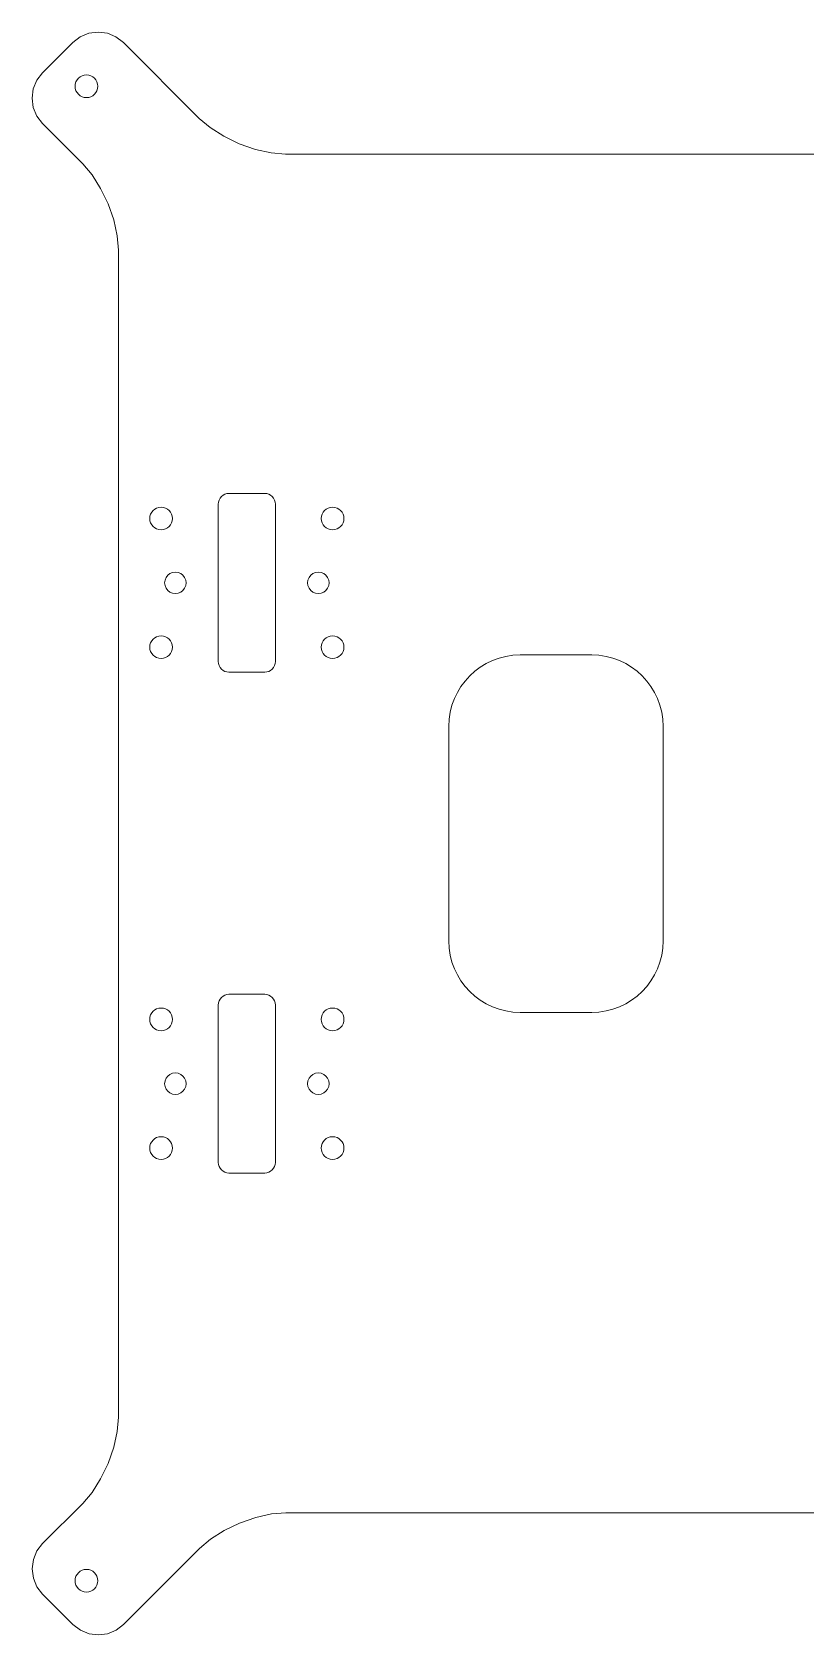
# Model space of a CAD drawing. Header units: millimetres. Extents: x -112 to 112, y -112 to 112.
# Drawn here: x -112.1 to -3.8, y -112.1 to 112.1 of the extents above; entities that cross this region are included whole.
import ezdxf

# ---------------------------------------------------------------- set-up
doc = ezdxf.new("R2010")
doc.units = ezdxf.units.MM
doc.header["$MEASUREMENT"] = 0

msp = doc.modelspace()

# ---------------------------------------------------------------- linework, layer by layer
at = {"lineweight": 9}
for points in [[(-102.8535, 112.0858), (-102.8535, 112.0858), (-104.1476, 111.9154), (-104.1476, 111.9154)], [(-102.8535, 112.0858), (-102.8535, 112.0858), (-101.5594, 111.9154), (-101.5594, 111.9154)], [(-106.3891, 110.6213), (-106.3891, 110.6213), (-110.6317, 106.3787), (-110.6317, 106.3787)], [(-105.3535, 111.4159), (-105.3535, 111.4159), (-106.3891, 110.6213), (-106.3891, 110.6213)], [(-105.3535, 111.4159), (-105.3535, 111.4159), (-104.1476, 111.9154), (-104.1476, 111.9154)], [(-101.5594, 111.9154), (-101.5594, 111.9154), (-100.3535, 111.4159), (-100.3535, 111.4159)], [(-100.3535, 111.4159), (-100.3535, 111.4159), (-99.318, 110.6213), (-99.318, 110.6213)], [(-99.318, 110.6213), (-99.318, 110.6213), (-88.707, 100.0104), (-88.707, 100.0104)], [(-110.6317, 106.3787), (-110.6317, 106.3787), (-111.4263, 105.3431), (-111.4263, 105.3431)], [(-111.9258, 104.1372), (-111.9258, 104.1372), (-112.0962, 102.8431), (-112.0962, 102.8431)], [(-111.4263, 105.3431), (-111.4263, 105.3431), (-111.9258, 104.1372), (-111.9258, 104.1372)], [(-112.0962, 102.8431), (-112.0962, 102.8431), (-111.9258, 101.549), (-111.9258, 101.549)], [(-111.9258, 101.549), (-111.9258, 101.549), (-111.4263, 100.3431), (-111.4263, 100.3431)], [(-111.4263, 100.3431), (-111.4263, 100.3431), (-110.6317, 99.3076), (-110.6317, 99.3076)], [(-110.6317, 99.3076), (-110.6317, 99.3076), (-105, 93.6759), (-105, 93.6759)], [(-87.172, 98.7163), (-87.172, 98.7163), (-88.707, 100.0104), (-88.707, 100.0104)], [(-85.2597, 97.5104), (-85.2597, 97.5104), (-87.172, 98.7163), (-87.172, 98.7163)], [(-85.2597, 97.5104), (-85.2597, 97.5104), (-83.1004, 96.4748), (-83.1004, 96.4748)], [(-80.8414, 95.6802), (-80.8414, 95.6802), (-83.1004, 96.4748), (-83.1004, 96.4748)], [(-78.6365, 95.1807), (-78.6365, 95.1807), (-80.8414, 95.6802), (-80.8414, 95.6802)], [(-78.6365, 95.1807), (-78.6365, 95.1807), (-76.636, 95.0104), (-76.636, 95.0104)], [(76.636, 95.0104), (76.636, 95.0104), (-76.636, 95.0104), (-76.636, 95.0104)], [(-105, 93.6759), (-105, 93.6759), (-103.7059, 92.1409), (-103.7059, 92.1409)], [(-103.7059, 92.1409), (-103.7059, 92.1409), (-102.5, 90.2286), (-102.5, 90.2286)], [(-102.5, 90.2286), (-102.5, 90.2286), (-101.4645, 88.0693), (-101.4645, 88.0693)], [(-101.4645, 88.0693), (-101.4645, 88.0693), (-100.6699, 85.8102), (-100.6699, 85.8102)], [(-100.6699, 85.8102), (-100.6699, 85.8102), (-100.1704, 83.6053), (-100.1704, 83.6053)], [(-100.1704, 83.6053), (-100.1704, 83.6053), (-100, 81.6048), (-100, 81.6048)], [(-100, -81.6256), (-100, -81.6256), (-100, 81.6048), (-100, 81.6048)], [(-85.7943, 46.8927), (-85.7943, 46.8927), (-85.6078, 47.12), (-85.6078, 47.12)], [(-85.6078, 47.12), (-85.6078, 47.12), (-85.3804, 47.3066), (-85.3804, 47.3066)], [(-85.3804, 47.3066), (-85.3804, 47.3066), (-85.1211, 47.4452), (-85.1211, 47.4452)], [(-85.1211, 47.4452), (-85.1211, 47.4452), (-84.8397, 47.5306), (-84.8397, 47.5306)], [(-84.8397, 47.5306), (-84.8397, 47.5306), (-84.5471, 47.5594), (-84.5471, 47.5594)], [(-84.5471, 47.5594), (-84.5471, 47.5594), (-79.5471, 47.5594), (-79.5471, 47.5594)], [(-79.5471, 47.5594), (-79.5471, 47.5594), (-79.2545, 47.5306), (-79.2545, 47.5306)], [(-79.2545, 47.5306), (-79.2545, 47.5306), (-78.9731, 47.4452), (-78.9731, 47.4452)], [(-78.9731, 47.4452), (-78.9731, 47.4452), (-78.7137, 47.3066), (-78.7137, 47.3066)], [(-78.7137, 47.3066), (-78.7137, 47.3066), (-78.4864, 47.12), (-78.4864, 47.12)], [(-78.4864, 47.12), (-78.4864, 47.12), (-78.2999, 46.8927), (-78.2999, 46.8927)], [(-86.0471, 46.0594), (-86.0471, 46.0594), (-86.0183, 46.352), (-86.0183, 46.352)], [(-86.0471, 24.0594), (-86.0471, 24.0594), (-86.0471, 46.0594), (-86.0471, 46.0594)], [(-86.0183, 46.352), (-86.0183, 46.352), (-85.9329, 46.6334), (-85.9329, 46.6334)], [(-85.9329, 46.6334), (-85.9329, 46.6334), (-85.7943, 46.8927), (-85.7943, 46.8927)], [(-78.2999, 46.8927), (-78.2999, 46.8927), (-78.1613, 46.6334), (-78.1613, 46.6334)], [(-78.1613, 46.6334), (-78.1613, 46.6334), (-78.0759, 46.352), (-78.0759, 46.352)], [(-78.0759, 46.352), (-78.0759, 46.352), (-78.0471, 46.0594), (-78.0471, 46.0594)], [(-78.0471, 46.0594), (-78.0471, 46.0594), (-78.0471, 24.0594), (-78.0471, 24.0594)], [(-93.3461, 35.8094), (-93.3461, 35.8094), (-93.1078, 36.12), (-93.1078, 36.12)], [(-93.1078, 36.12), (-93.1078, 36.12), (-92.7971, 36.3584), (-92.7971, 36.3584)], [(-92.7971, 36.3584), (-92.7971, 36.3584), (-92.4353, 36.5083), (-92.4353, 36.5083)], [(-92.4353, 36.5083), (-92.4353, 36.5083), (-92.0471, 36.5594), (-92.0471, 36.5594)], [(-92.0471, 36.5594), (-92.0471, 36.5594), (-91.6589, 36.5083), (-91.6589, 36.5083)], [(-91.6589, 36.5083), (-91.6589, 36.5083), (-91.2971, 36.3584), (-91.2971, 36.3584)], [(-91.2971, 36.3584), (-91.2971, 36.3584), (-90.9864, 36.12), (-90.9864, 36.12)], [(-90.9864, 36.12), (-90.9864, 36.12), (-90.7481, 35.8094), (-90.7481, 35.8094)], [(-73.3461, 35.8094), (-73.3461, 35.8094), (-73.1078, 36.12), (-73.1078, 36.12)], [(-73.1078, 36.12), (-73.1078, 36.12), (-72.7971, 36.3584), (-72.7971, 36.3584)], [(-72.7971, 36.3584), (-72.7971, 36.3584), (-72.4353, 36.5083), (-72.4353, 36.5083)], [(-72.4353, 36.5083), (-72.4353, 36.5083), (-72.0471, 36.5594), (-72.0471, 36.5594)], [(-72.0471, 36.5594), (-72.0471, 36.5594), (-71.6589, 36.5083), (-71.6589, 36.5083)], [(-71.6589, 36.5083), (-71.6589, 36.5083), (-71.2971, 36.3584), (-71.2971, 36.3584)], [(-71.2971, 36.3584), (-71.2971, 36.3584), (-70.9864, 36.12), (-70.9864, 36.12)], [(-70.9864, 36.12), (-70.9864, 36.12), (-70.7481, 35.8094), (-70.7481, 35.8094)], [(-93.5471, 35.0594), (-93.5471, 35.0594), (-93.496, 35.4476), (-93.496, 35.4476)], [(-93.496, 34.6712), (-93.496, 34.6712), (-93.5471, 35.0594), (-93.5471, 35.0594)], [(-93.496, 35.4476), (-93.496, 35.4476), (-93.3461, 35.8094), (-93.3461, 35.8094)], [(-93.3461, 34.3094), (-93.3461, 34.3094), (-93.496, 34.6712), (-93.496, 34.6712)], [(-93.1078, 33.9987), (-93.1078, 33.9987), (-93.3461, 34.3094), (-93.3461, 34.3094)], [(-92.7971, 33.7603), (-92.7971, 33.7603), (-93.1078, 33.9987), (-93.1078, 33.9987)], [(-92.4353, 33.6105), (-92.4353, 33.6105), (-92.7971, 33.7603), (-92.7971, 33.7603)], [(-91.2971, 33.7603), (-91.2971, 33.7603), (-91.6589, 33.6105), (-91.6589, 33.6105)], [(-90.9864, 33.9987), (-90.9864, 33.9987), (-91.2971, 33.7603), (-91.2971, 33.7603)], [(-90.7481, 34.3094), (-90.7481, 34.3094), (-90.9864, 33.9987), (-90.9864, 33.9987)], [(-90.7481, 35.8094), (-90.7481, 35.8094), (-90.5982, 35.4476), (-90.5982, 35.4476)], [(-90.5982, 34.6712), (-90.5982, 34.6712), (-90.7481, 34.3094), (-90.7481, 34.3094)], [(-90.5982, 35.4476), (-90.5982, 35.4476), (-90.5471, 35.0594), (-90.5471, 35.0594)], [(-90.5471, 35.0594), (-90.5471, 35.0594), (-90.5982, 34.6712), (-90.5982, 34.6712)], [(-73.5471, 35.0594), (-73.5471, 35.0594), (-73.496, 35.4476), (-73.496, 35.4476)], [(-73.496, 34.6712), (-73.496, 34.6712), (-73.5471, 35.0594), (-73.5471, 35.0594)], [(-73.496, 35.4476), (-73.496, 35.4476), (-73.3461, 35.8094), (-73.3461, 35.8094)], [(-73.3461, 34.3094), (-73.3461, 34.3094), (-73.496, 34.6712), (-73.496, 34.6712)], [(-73.1078, 33.9987), (-73.1078, 33.9987), (-73.3461, 34.3094), (-73.3461, 34.3094)], [(-72.7971, 33.7603), (-72.7971, 33.7603), (-73.1078, 33.9987), (-73.1078, 33.9987)], [(-72.4353, 33.6105), (-72.4353, 33.6105), (-72.7971, 33.7603), (-72.7971, 33.7603)], [(-71.2971, 33.7603), (-71.2971, 33.7603), (-71.6589, 33.6105), (-71.6589, 33.6105)], [(-70.9864, 33.9987), (-70.9864, 33.9987), (-71.2971, 33.7603), (-71.2971, 33.7603)], [(-70.7481, 34.3094), (-70.7481, 34.3094), (-70.9864, 33.9987), (-70.9864, 33.9987)], [(-70.7481, 35.8094), (-70.7481, 35.8094), (-70.5982, 35.4476), (-70.5982, 35.4476)], [(-70.5982, 34.6712), (-70.5982, 34.6712), (-70.7481, 34.3094), (-70.7481, 34.3094)], [(-70.5982, 35.4476), (-70.5982, 35.4476), (-70.5471, 35.0594), (-70.5471, 35.0594)], [(-70.5471, 35.0594), (-70.5471, 35.0594), (-70.5982, 34.6712), (-70.5982, 34.6712)], [(-92.0471, 33.5594), (-92.0471, 33.5594), (-92.4353, 33.6105), (-92.4353, 33.6105)], [(-91.6589, 33.6105), (-91.6589, 33.6105), (-92.0471, 33.5594), (-92.0471, 33.5594)], [(-72.0471, 33.5594), (-72.0471, 33.5594), (-72.4353, 33.6105), (-72.4353, 33.6105)], [(-71.6589, 33.6105), (-71.6589, 33.6105), (-72.0471, 33.5594), (-72.0471, 33.5594)], [(-86.0183, 23.7667), (-86.0183, 23.7667), (-86.0471, 24.0594), (-86.0471, 24.0594)], [(-85.9329, 23.4854), (-85.9329, 23.4854), (-86.0183, 23.7667), (-86.0183, 23.7667)], [(-85.7943, 23.226), (-85.7943, 23.226), (-85.9329, 23.4854), (-85.9329, 23.4854)], [(-85.6078, 22.9987), (-85.6078, 22.9987), (-85.7943, 23.226), (-85.7943, 23.226)], [(-85.3804, 22.8122), (-85.3804, 22.8122), (-85.6078, 22.9987), (-85.6078, 22.9987)], [(-85.1211, 22.6736), (-85.1211, 22.6736), (-85.3804, 22.8122), (-85.3804, 22.8122)], [(-84.8397, 22.5882), (-84.8397, 22.5882), (-85.1211, 22.6736), (-85.1211, 22.6736)], [(-84.5471, 22.5594), (-84.5471, 22.5594), (-84.8397, 22.5882), (-84.8397, 22.5882)], [(-79.5471, 22.5594), (-79.5471, 22.5594), (-84.5471, 22.5594), (-84.5471, 22.5594)], [(-79.2545, 22.5882), (-79.2545, 22.5882), (-79.5471, 22.5594), (-79.5471, 22.5594)], [(-78.9731, 22.6736), (-78.9731, 22.6736), (-79.2545, 22.5882), (-79.2545, 22.5882)], [(-78.7137, 22.8122), (-78.7137, 22.8122), (-78.9731, 22.6736), (-78.9731, 22.6736)], [(-78.4864, 22.9987), (-78.4864, 22.9987), (-78.7137, 22.8122), (-78.7137, 22.8122)], [(-78.2999, 23.226), (-78.2999, 23.226), (-78.4864, 22.9987), (-78.4864, 22.9987)], [(-78.1613, 23.4854), (-78.1613, 23.4854), (-78.2999, 23.226), (-78.2999, 23.226)], [(-78.0759, 23.7667), (-78.0759, 23.7667), (-78.1613, 23.4854), (-78.1613, 23.4854)], [(-78.0471, 24.0594), (-78.0471, 24.0594), (-78.0759, 23.7667), (-78.0759, 23.7667)], [(-86.0471, -23.9898), (-86.0471, -23.9898), (-86.0183, -23.6972), (-86.0183, -23.6972)], [(-86.0471, -45.9898), (-86.0471, -45.9898), (-86.0471, -23.9898), (-86.0471, -23.9898)], [(-86.0183, -23.6972), (-86.0183, -23.6972), (-85.9329, -23.4158), (-85.9329, -23.4158)], [(-85.9329, -23.4158), (-85.9329, -23.4158), (-85.7943, -23.1565), (-85.7943, -23.1565)], [(-85.7943, -23.1565), (-85.7943, -23.1565), (-85.6078, -22.9292), (-85.6078, -22.9292)], [(-85.6078, -22.9292), (-85.6078, -22.9292), (-85.3804, -22.7426), (-85.3804, -22.7426)], [(-85.3804, -22.7426), (-85.3804, -22.7426), (-85.1211, -22.604), (-85.1211, -22.604)], [(-85.1211, -22.604), (-85.1211, -22.604), (-84.8397, -22.5186), (-84.8397, -22.5186)], [(-84.8397, -22.5186), (-84.8397, -22.5186), (-84.5471, -22.4898), (-84.5471, -22.4898)], [(-84.5471, -22.4898), (-84.5471, -22.4898), (-79.5471, -22.4898), (-79.5471, -22.4898)], [(-79.5471, -22.4898), (-79.5471, -22.4898), (-79.2545, -22.5186), (-79.2545, -22.5186)], [(-79.2545, -22.5186), (-79.2545, -22.5186), (-78.9731, -22.604), (-78.9731, -22.604)], [(-78.9731, -22.604), (-78.9731, -22.604), (-78.7137, -22.7426), (-78.7137, -22.7426)], [(-78.7137, -22.7426), (-78.7137, -22.7426), (-78.4864, -22.9292), (-78.4864, -22.9292)], [(-78.4864, -22.9292), (-78.4864, -22.9292), (-78.2999, -23.1565), (-78.2999, -23.1565)], [(-78.2999, -23.1565), (-78.2999, -23.1565), (-78.1613, -23.4158), (-78.1613, -23.4158)], [(-78.1613, -23.4158), (-78.1613, -23.4158), (-78.0759, -23.6972), (-78.0759, -23.6972)], [(-78.0759, -23.6972), (-78.0759, -23.6972), (-78.0471, -23.9898), (-78.0471, -23.9898)], [(-78.0471, -23.9898), (-78.0471, -23.9898), (-78.0471, -45.9898), (-78.0471, -45.9898)], [(-92.7971, -33.6908), (-92.7971, -33.6908), (-92.4353, -33.5409), (-92.4353, -33.5409)], [(-92.4353, -33.5409), (-92.4353, -33.5409), (-92.0471, -33.4898), (-92.0471, -33.4898)], [(-92.0471, -33.4898), (-92.0471, -33.4898), (-91.6589, -33.5409), (-91.6589, -33.5409)], [(-91.6589, -33.5409), (-91.6589, -33.5409), (-91.2971, -33.6908), (-91.2971, -33.6908)], [(-72.7971, -33.6908), (-72.7971, -33.6908), (-72.4353, -33.5409), (-72.4353, -33.5409)], [(-72.4353, -33.5409), (-72.4353, -33.5409), (-72.0471, -33.4898), (-72.0471, -33.4898)], [(-72.0471, -33.4898), (-72.0471, -33.4898), (-71.6589, -33.5409), (-71.6589, -33.5409)], [(-71.6589, -33.5409), (-71.6589, -33.5409), (-71.2971, -33.6908), (-71.2971, -33.6908)], [(-93.5471, -34.9898), (-93.5471, -34.9898), (-93.496, -34.6016), (-93.496, -34.6016)], [(-93.496, -35.378), (-93.496, -35.378), (-93.5471, -34.9898), (-93.5471, -34.9898)], [(-93.496, -34.6016), (-93.496, -34.6016), (-93.3461, -34.2398), (-93.3461, -34.2398)], [(-93.3461, -35.7398), (-93.3461, -35.7398), (-93.496, -35.378), (-93.496, -35.378)], [(-93.3461, -34.2398), (-93.3461, -34.2398), (-93.1078, -33.9292), (-93.1078, -33.9292)], [(-93.1078, -36.0505), (-93.1078, -36.0505), (-93.3461, -35.7398), (-93.3461, -35.7398)], [(-93.1078, -33.9292), (-93.1078, -33.9292), (-92.7971, -33.6908), (-92.7971, -33.6908)], [(-91.2971, -33.6908), (-91.2971, -33.6908), (-90.9864, -33.9292), (-90.9864, -33.9292)], [(-90.9864, -33.9292), (-90.9864, -33.9292), (-90.7481, -34.2398), (-90.7481, -34.2398)], [(-90.7481, -35.7398), (-90.7481, -35.7398), (-90.9864, -36.0505), (-90.9864, -36.0505)], [(-90.7481, -34.2398), (-90.7481, -34.2398), (-90.5982, -34.6016), (-90.5982, -34.6016)], [(-90.5982, -35.378), (-90.5982, -35.378), (-90.7481, -35.7398), (-90.7481, -35.7398)], [(-90.5982, -34.6016), (-90.5982, -34.6016), (-90.5471, -34.9898), (-90.5471, -34.9898)], [(-90.5471, -34.9898), (-90.5471, -34.9898), (-90.5982, -35.378), (-90.5982, -35.378)], [(-73.5471, -34.9898), (-73.5471, -34.9898), (-73.496, -34.6016), (-73.496, -34.6016)], [(-73.496, -35.378), (-73.496, -35.378), (-73.5471, -34.9898), (-73.5471, -34.9898)], [(-73.496, -34.6016), (-73.496, -34.6016), (-73.3461, -34.2398), (-73.3461, -34.2398)], [(-73.3461, -35.7398), (-73.3461, -35.7398), (-73.496, -35.378), (-73.496, -35.378)], [(-73.3461, -34.2398), (-73.3461, -34.2398), (-73.1078, -33.9292), (-73.1078, -33.9292)], [(-73.1078, -36.0505), (-73.1078, -36.0505), (-73.3461, -35.7398), (-73.3461, -35.7398)], [(-73.1078, -33.9292), (-73.1078, -33.9292), (-72.7971, -33.6908), (-72.7971, -33.6908)], [(-71.2971, -33.6908), (-71.2971, -33.6908), (-70.9864, -33.9292), (-70.9864, -33.9292)], [(-70.9864, -33.9292), (-70.9864, -33.9292), (-70.7481, -34.2398), (-70.7481, -34.2398)], [(-70.7481, -35.7398), (-70.7481, -35.7398), (-70.9864, -36.0505), (-70.9864, -36.0505)], [(-70.7481, -34.2398), (-70.7481, -34.2398), (-70.5982, -34.6016), (-70.5982, -34.6016)], [(-70.5982, -35.378), (-70.5982, -35.378), (-70.7481, -35.7398), (-70.7481, -35.7398)], [(-70.5982, -34.6016), (-70.5982, -34.6016), (-70.5471, -34.9898), (-70.5471, -34.9898)], [(-70.5471, -34.9898), (-70.5471, -34.9898), (-70.5982, -35.378), (-70.5982, -35.378)], [(-92.7971, -36.2889), (-92.7971, -36.2889), (-93.1078, -36.0505), (-93.1078, -36.0505)], [(-92.4353, -36.4387), (-92.4353, -36.4387), (-92.7971, -36.2889), (-92.7971, -36.2889)], [(-92.0471, -36.4898), (-92.0471, -36.4898), (-92.4353, -36.4387), (-92.4353, -36.4387)], [(-91.6589, -36.4387), (-91.6589, -36.4387), (-92.0471, -36.4898), (-92.0471, -36.4898)], [(-91.2971, -36.2889), (-91.2971, -36.2889), (-91.6589, -36.4387), (-91.6589, -36.4387)], [(-90.9864, -36.0505), (-90.9864, -36.0505), (-91.2971, -36.2889), (-91.2971, -36.2889)], [(-72.7971, -36.2889), (-72.7971, -36.2889), (-73.1078, -36.0505), (-73.1078, -36.0505)], [(-72.4353, -36.4387), (-72.4353, -36.4387), (-72.7971, -36.2889), (-72.7971, -36.2889)], [(-72.0471, -36.4898), (-72.0471, -36.4898), (-72.4353, -36.4387), (-72.4353, -36.4387)], [(-71.6589, -36.4387), (-71.6589, -36.4387), (-72.0471, -36.4898), (-72.0471, -36.4898)], [(-71.2971, -36.2889), (-71.2971, -36.2889), (-71.6589, -36.4387), (-71.6589, -36.4387)], [(-70.9864, -36.0505), (-70.9864, -36.0505), (-71.2971, -36.2889), (-71.2971, -36.2889)], [(-86.0183, -46.2825), (-86.0183, -46.2825), (-86.0471, -45.9898), (-86.0471, -45.9898)], [(-85.9329, -46.5638), (-85.9329, -46.5638), (-86.0183, -46.2825), (-86.0183, -46.2825)], [(-85.7943, -46.8232), (-85.7943, -46.8232), (-85.9329, -46.5638), (-85.9329, -46.5638)], [(-85.6078, -47.0505), (-85.6078, -47.0505), (-85.7943, -46.8232), (-85.7943, -46.8232)], [(-85.3804, -47.237), (-85.3804, -47.237), (-85.6078, -47.0505), (-85.6078, -47.0505)], [(-78.4864, -47.0505), (-78.4864, -47.0505), (-78.7137, -47.237), (-78.7137, -47.237)], [(-78.2999, -46.8232), (-78.2999, -46.8232), (-78.4864, -47.0505), (-78.4864, -47.0505)], [(-78.1613, -46.5638), (-78.1613, -46.5638), (-78.2999, -46.8232), (-78.2999, -46.8232)], [(-78.0759, -46.2825), (-78.0759, -46.2825), (-78.1613, -46.5638), (-78.1613, -46.5638)], [(-78.0471, -45.9898), (-78.0471, -45.9898), (-78.0759, -46.2825), (-78.0759, -46.2825)], [(-85.1211, -47.3756), (-85.1211, -47.3756), (-85.3804, -47.237), (-85.3804, -47.237)], [(-84.8397, -47.461), (-84.8397, -47.461), (-85.1211, -47.3756), (-85.1211, -47.3756)], [(-84.5471, -47.4898), (-84.5471, -47.4898), (-84.8397, -47.461), (-84.8397, -47.461)], [(-79.5471, -47.4898), (-79.5471, -47.4898), (-84.5471, -47.4898), (-84.5471, -47.4898)], [(-79.2545, -47.461), (-79.2545, -47.461), (-79.5471, -47.4898), (-79.5471, -47.4898)], [(-78.9731, -47.3756), (-78.9731, -47.3756), (-79.2545, -47.461), (-79.2545, -47.461)], [(-78.7137, -47.237), (-78.7137, -47.237), (-78.9731, -47.3756), (-78.9731, -47.3756)], [(-100, -81.6256), (-100, -81.6256), (-100.1704, -83.6261), (-100.1704, -83.6261)], [(-100.6699, -85.831), (-100.6699, -85.831), (-100.1704, -83.6261), (-100.1704, -83.6261)], [(-100.6699, -85.831), (-100.6699, -85.831), (-101.4645, -88.0901), (-101.4645, -88.0901)], [(-101.4645, -88.0901), (-101.4645, -88.0901), (-102.5, -90.2493), (-102.5, -90.2493)], [(-103.7059, -92.1616), (-103.7059, -92.1616), (-102.5, -90.2493), (-102.5, -90.2493)], [(-110.6109, -99.3076), (-110.6109, -99.3076), (-105, -93.6967), (-105, -93.6967)], [(-105, -93.6967), (-105, -93.6967), (-103.7059, -92.1616), (-103.7059, -92.1616)], [(-83.0589, -96.4541), (-83.0589, -96.4541), (-80.7999, -95.6595), (-80.7999, -95.6595)], [(-80.7999, -95.6595), (-80.7999, -95.6595), (-78.5949, -95.16), (-78.5949, -95.16)], [(-78.5949, -95.16), (-78.5949, -95.16), (-76.5944, -94.9896), (-76.5944, -94.9896)], [(-76.5944, -94.9896), (-76.5944, -94.9896), (76.5945, -94.9896), (76.5945, -94.9896)], [(-87.1305, -98.6955), (-87.1305, -98.6955), (-85.2182, -97.4896), (-85.2182, -97.4896)], [(-85.2182, -97.4896), (-85.2182, -97.4896), (-83.0589, -96.4541), (-83.0589, -96.4541)], [(-111.905, -101.549), (-111.905, -101.549), (-111.4055, -100.3431), (-111.4055, -100.3431)], [(-111.4055, -100.3431), (-111.4055, -100.3431), (-110.6109, -99.3076), (-110.6109, -99.3076)], [(-99.2972, -110.6213), (-99.2972, -110.6213), (-88.6655, -99.9896), (-88.6655, -99.9896)], [(-88.6655, -99.9896), (-88.6655, -99.9896), (-87.1305, -98.6955), (-87.1305, -98.6955)], [(-112.0754, -102.8431), (-112.0754, -102.8431), (-111.905, -101.549), (-111.905, -101.549)], [(-111.905, -104.1372), (-111.905, -104.1372), (-112.0754, -102.8431), (-112.0754, -102.8431)], [(-111.905, -104.1372), (-111.905, -104.1372), (-111.4055, -105.3431), (-111.4055, -105.3431)], [(-110.6109, -106.3787), (-110.6109, -106.3787), (-111.4055, -105.3431), (-111.4055, -105.3431)], [(-110.6109, -106.3787), (-110.6109, -106.3787), (-106.3683, -110.6213), (-106.3683, -110.6213)], [(-106.3683, -110.6213), (-106.3683, -110.6213), (-105.3328, -111.4159), (-105.3328, -111.4159)], [(-105.3328, -111.4159), (-105.3328, -111.4159), (-104.1268, -111.9154), (-104.1268, -111.9154)], [(-104.1268, -111.9154), (-104.1268, -111.9154), (-102.8328, -112.0858), (-102.8328, -112.0858)], [(-102.8328, -112.0858), (-102.8328, -112.0858), (-101.5387, -111.9154), (-101.5387, -111.9154)], [(-101.5387, -111.9154), (-101.5387, -111.9154), (-100.3328, -111.4159), (-100.3328, -111.4159)], [(-100.3328, -111.4159), (-100.3328, -111.4159), (-99.2972, -110.6213), (-99.2972, -110.6213)]]:
    msp.add_open_spline(points, degree=3, dxfattribs=at)
for points, knots in [([(-104.4896, 106.0849), (-103.6142, 106.0849), (-102.9046, 105.3753), (-102.9046, 104.4999), (-102.9046, 104.4999), (-102.9046, 103.6245), (-103.6142, 102.9149), (-104.4896, 102.9149), (-104.4896, 102.9149), (-105.365, 102.9149), (-106.0746, 103.6245), (-106.0746, 104.4999), (-106.0746, 104.4999), (-106.0746, 105.3753), (-105.365, 106.0849), (-104.4896, 106.0849)], [0, 0, 0, 0, 0.2, 0.2, 0.2, 0.2, 0.4, 0.4, 0.4, 0.4, 0.6, 0.6, 0.6, 0.6, 1, 1, 1, 1]), ([(-94.0471, 45.6444), (-93.1717, 45.6444), (-92.4621, 44.9348), (-92.4621, 44.0594), (-92.4621, 44.0594), (-92.4621, 43.184), (-93.1717, 42.4744), (-94.0471, 42.4744), (-94.0471, 42.4744), (-94.9225, 42.4744), (-95.6321, 43.184), (-95.6321, 44.0594), (-95.6321, 44.0594), (-95.6321, 44.9348), (-94.9225, 45.6444), (-94.0471, 45.6444)], [0, 0, 0, 0, 0.2, 0.2, 0.2, 0.2, 0.4, 0.4, 0.4, 0.4, 0.6, 0.6, 0.6, 0.6, 1, 1, 1, 1]), ([(-70.0471, 45.6444), (-69.1717, 45.6444), (-68.4621, 44.9348), (-68.4621, 44.0594), (-68.4621, 44.0594), (-68.4621, 43.184), (-69.1717, 42.4744), (-70.0471, 42.4744), (-70.0471, 42.4744), (-70.9225, 42.4744), (-71.6321, 43.184), (-71.6321, 44.0594), (-71.6321, 44.0594), (-71.6321, 44.9348), (-70.9225, 45.6444), (-70.0471, 45.6444)], [0, 0, 0, 0, 0.2, 0.2, 0.2, 0.2, 0.4, 0.4, 0.4, 0.4, 0.6, 0.6, 0.6, 0.6, 1, 1, 1, 1]), ([(-94.0471, 27.6444), (-93.1717, 27.6444), (-92.4621, 26.9348), (-92.4621, 26.0594), (-92.4621, 26.0594), (-92.4621, 25.184), (-93.1717, 24.4744), (-94.0471, 24.4744), (-94.0471, 24.4744), (-94.9225, 24.4744), (-95.6321, 25.184), (-95.6321, 26.0594), (-95.6321, 26.0594), (-95.6321, 26.9348), (-94.9225, 27.6444), (-94.0471, 27.6444)], [0, 0, 0, 0, 0.2, 0.2, 0.2, 0.2, 0.4, 0.4, 0.4, 0.4, 0.6, 0.6, 0.6, 0.6, 1, 1, 1, 1]), ([(-70.0471, 27.6444), (-69.1717, 27.6444), (-68.4621, 26.9348), (-68.4621, 26.0594), (-68.4621, 26.0594), (-68.4621, 25.184), (-69.1717, 24.4744), (-70.0471, 24.4744), (-70.0471, 24.4744), (-70.9225, 24.4744), (-71.6321, 25.184), (-71.6321, 26.0594), (-71.6321, 26.0594), (-71.6321, 26.9348), (-70.9225, 27.6444), (-70.0471, 27.6444)], [0, 0, 0, 0, 0.2, 0.2, 0.2, 0.2, 0.4, 0.4, 0.4, 0.4, 0.6, 0.6, 0.6, 0.6, 1, 1, 1, 1]), ([(-43.8016, 24.9763), (-43.8016, 24.9763), (-33.8017, 24.9763), (-33.8017, 24.9763), (-33.8017, 24.9763), (-28.3016, 24.9763), (-23.8016, 20.4763), (-23.8016, 14.9763), (-23.8016, 14.9763), (-23.8016, 14.9763), (-23.8016, -15.0237), (-23.8016, -15.0237), (-23.8016, -15.0237), (-23.8016, -20.5237), (-28.3016, -25.0237), (-33.8017, -25.0237), (-33.8017, -25.0237), (-33.8017, -25.0237), (-43.8016, -25.0237), (-43.8016, -25.0237), (-43.8016, -25.0237), (-49.3017, -25.0237), (-53.8016, -20.5237), (-53.8016, -15.0237), (-53.8016, -15.0237), (-53.8016, -15.0237), (-53.8016, 14.9763), (-53.8016, 14.9763), (-53.8016, 14.9763), (-53.8016, 20.4763), (-49.3017, 24.9763), (-43.8016, 24.9763)], [0, 0, 0, 0, 0.11111111, 0.11111111, 0.11111111, 0.11111111, 0.22222222, 0.22222222, 0.22222222, 0.22222222, 0.33333333, 0.33333333, 0.33333333, 0.33333333, 0.44444444, 0.44444444, 0.44444444, 0.44444444, 0.55555556, 0.55555556, 0.55555556, 0.55555556, 0.66666667, 0.66666667, 0.66666667, 0.66666667, 0.77777778, 0.77777778, 0.77777778, 0.77777778, 1, 1, 1, 1]), ([(-94.0471, -24.4048), (-93.1717, -24.4048), (-92.4621, -25.1144), (-92.4621, -25.9898), (-92.4621, -25.9898), (-92.4621, -26.8652), (-93.1717, -27.5748), (-94.0471, -27.5748), (-94.0471, -27.5748), (-94.9225, -27.5748), (-95.6321, -26.8652), (-95.6321, -25.9898), (-95.6321, -25.9898), (-95.6321, -25.1144), (-94.9225, -24.4048), (-94.0471, -24.4048)], [0, 0, 0, 0, 0.2, 0.2, 0.2, 0.2, 0.4, 0.4, 0.4, 0.4, 0.6, 0.6, 0.6, 0.6, 1, 1, 1, 1]), ([(-70.0471, -24.4048), (-69.1717, -24.4048), (-68.4621, -25.1144), (-68.4621, -25.9898), (-68.4621, -25.9898), (-68.4621, -26.8652), (-69.1717, -27.5748), (-70.0471, -27.5748), (-70.0471, -27.5748), (-70.9225, -27.5748), (-71.6321, -26.8652), (-71.6321, -25.9898), (-71.6321, -25.9898), (-71.6321, -25.1144), (-70.9225, -24.4048), (-70.0471, -24.4048)], [0, 0, 0, 0, 0.2, 0.2, 0.2, 0.2, 0.4, 0.4, 0.4, 0.4, 0.6, 0.6, 0.6, 0.6, 1, 1, 1, 1]), ([(-94.0471, -42.4048), (-93.1717, -42.4048), (-92.4621, -43.1144), (-92.4621, -43.9898), (-92.4621, -43.9898), (-92.4621, -44.8652), (-93.1717, -45.5748), (-94.0471, -45.5748), (-94.0471, -45.5748), (-94.9225, -45.5748), (-95.6321, -44.8652), (-95.6321, -43.9898), (-95.6321, -43.9898), (-95.6321, -43.1144), (-94.9225, -42.4048), (-94.0471, -42.4048)], [0, 0, 0, 0, 0.2, 0.2, 0.2, 0.2, 0.4, 0.4, 0.4, 0.4, 0.6, 0.6, 0.6, 0.6, 1, 1, 1, 1]), ([(-70.0471, -42.4048), (-69.1717, -42.4048), (-68.4621, -43.1144), (-68.4621, -43.9898), (-68.4621, -43.9898), (-68.4621, -44.8652), (-69.1717, -45.5748), (-70.0471, -45.5748), (-70.0471, -45.5748), (-70.9225, -45.5748), (-71.6321, -44.8652), (-71.6321, -43.9898), (-71.6321, -43.9898), (-71.6321, -43.1144), (-70.9225, -42.4048), (-70.0471, -42.4048)], [0, 0, 0, 0, 0.2, 0.2, 0.2, 0.2, 0.4, 0.4, 0.4, 0.4, 0.6, 0.6, 0.6, 0.6, 1, 1, 1, 1]), ([(-104.4896, -102.915), (-103.6141, -102.915), (-102.9046, -103.6245), (-102.9046, -104.5), (-102.9046, -104.5), (-102.9046, -105.3755), (-103.6141, -106.085), (-104.4896, -106.085), (-104.4896, -106.085), (-105.3651, -106.085), (-106.0746, -105.3755), (-106.0746, -104.5), (-106.0746, -104.5), (-106.0746, -103.6245), (-105.3651, -102.915), (-104.4896, -102.915)], [0, 0, 0, 0, 0.2, 0.2, 0.2, 0.2, 0.4, 0.4, 0.4, 0.4, 0.6, 0.6, 0.6, 0.6, 1, 1, 1, 1])]:
    msp.add_open_spline(points, degree=3, knots=knots, dxfattribs=at)

doc.saveas('drawing.dxf')
